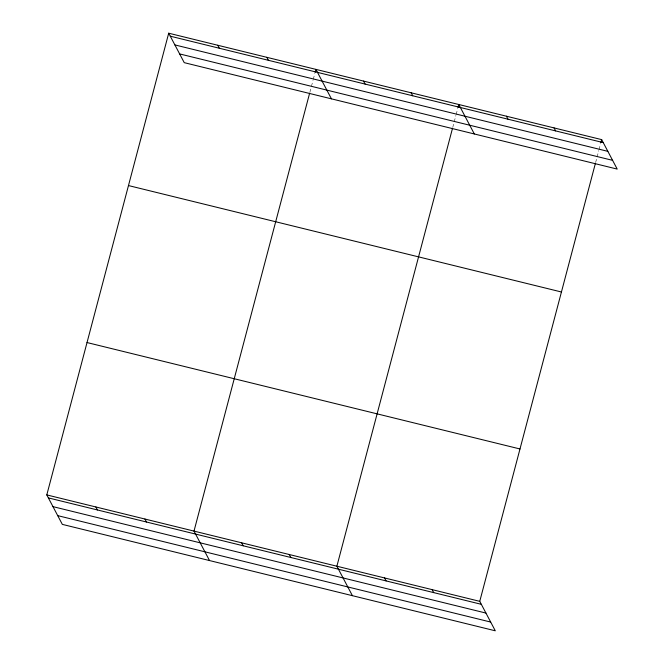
<?xml version="1.0" encoding="UTF-8"?>
<svg xmlns="http://www.w3.org/2000/svg" width="664" height="664" viewBox="0 0 664 664"><rect width="100%" height="100%" fill="white"/><g stroke="black" fill="none" stroke-linecap="round" stroke-linejoin="round"><path stroke-width="0.5" stroke-dasharray="3.32 2.49" d="M309.872 92.288L311.184 87.308M311.449 86.312L313.026 80.336M313.284 79.34L314.861 73.372M452.748 127.413L455.902 115.461M456.168 114.465L457.745 108.489M595.625 162.531L598.779 150.579M599.044 149.583L600.621 143.607"/><path stroke-width="1" d="M595.359 163.527L479.757 601.343L495.294 630.8L62.325 524.377L46.795 494.912L168.706 33.2L601.675 139.623L617.205 169.088L184.243 62.657L168.706 33.2M309.607 93.284L194.004 531.1L209.533 560.557M315.126 72.376L315.915 69.388L331.444 98.845M452.483 128.409L336.88 566.218L352.41 595.683M458.002 107.493L458.791 104.505L474.328 133.962M600.887 142.611L601.675 139.623M170.283 36.188L603.244 142.611M174.889 44.92L607.851 151.35M179.637 53.925L612.598 160.348M128.476 185.563L561.445 291.994M87.025 342.549L519.995 448.972M46.795 494.912L479.757 601.343M48.372 497.9L481.334 604.323M52.979 506.64L485.94 613.063M57.718 515.637L490.688 622.06M554.05 127.92L555.619 130.899M506.424 116.208L507.993 119.196M411.165 92.802L412.742 95.782M363.54 81.091L365.117 84.079M266.845 57.32L268.422 60.308M217.775 45.26L219.352 48.248M432.131 589.632L433.708 592.62M384.506 577.929L386.083 580.909M289.255 554.515L290.832 557.503M241.63 542.812L243.207 545.791M144.935 519.04L146.512 522.02M95.865 506.981L97.442 509.96"/></g></svg>
